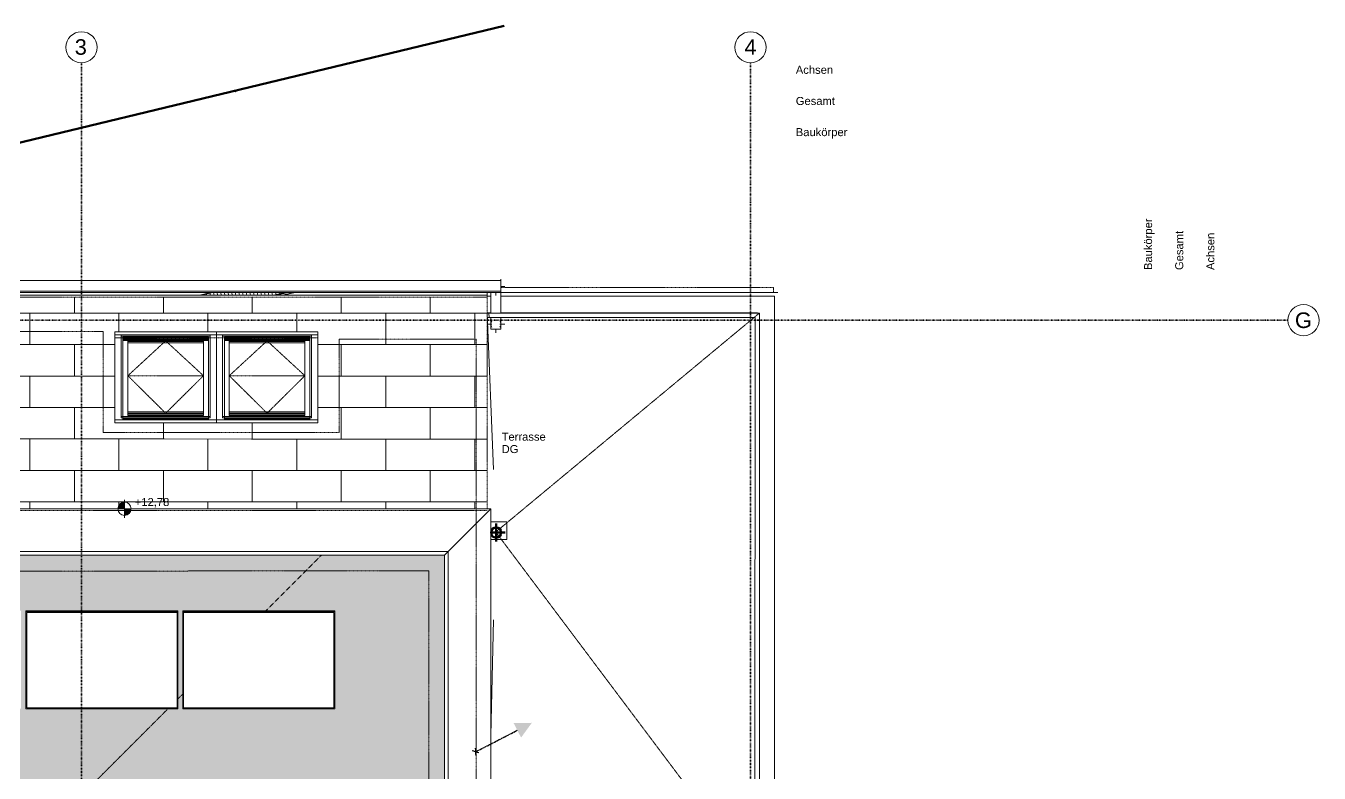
# Model space of a CAD drawing. Header units: millimetres. Extents: x -19192 to 21049, y -24519 to 21210.
# Drawn here: x 2455 to 16994, y 9464 to 17860 of the extents above; entities that cross this region are included whole.
import ezdxf
from ezdxf.enums import TextEntityAlignment as Align

# ---------------------------------------------------------------- set-up
doc = ezdxf.new("R2010")
doc.units = ezdxf.units.MM
for name, pattern in [('ACAD_ISO08W100', [36, 24, -3, 6, -3]), ('Strich Punkt Mittel', [0.015875, 0.00635, -0.004763, 0, -0.004763]), ('Verdeckt', [0.003, 0.002, -0.001]), ('Verdeckt Unten', [0.005, 0.003, -0.002])]:
    doc.linetypes.add(name, pattern=pattern)
for name, color, linetype, lineweight in [('A-DETL-HDLN', 90, 'Verdeckt', 5), ('A-ROOF-OTLN', 132, 'Continuous', 5), ('A-ROOF-PATT', 132, 'Continuous', 13), ('A_2D', 7, 'Continuous', 13), ('A_Beschriftung_', 7, 'Continuous', 9), ('A_Dach', 7, 'Continuous', 13), ('A_Decken', 8, 'Continuous', 13), ('A_Durchbruch_', 7, 'Continuous', 5), ('A_Fenster', 7, 'Continuous', 13), ('A_Gelaender', 7, 'Continuous', 13), ('A_Grundstuecksgrenze', 5, 'Continuous', 70), ('A_Raeume', 7, 'Continuous', 13), ('A_Raeume_', 7, 'Continuous', 5), ('A_Raster_', 1, 'Continuous', 9), ('A_Waende', 7, 'Continuous', 13), ('G-ANNO-DIMS_', 111, 'Continuous', 9), ('M-EQPM', 50, 'Continuous', 5), ('P-PIPE', 3, 'Continuous', 5), ('P-PIPE-CNTR', 3, 'Continuous', 5), ('Text', 250, 'Continuous', 9)]:
    doc.layers.add(name, color=color, linetype=linetype, lineweight=lineweight)
doc.layers.add('E_ERDUNG', color=150, linetype='ACAD_ISO08W100', true_color=0x0f87ff)
doc.styles.add('Arial', font='arial.ttf', dxfattribs={"height": 0.175})
doc.styles.add('Arial_1', font='arial.ttf', dxfattribs={"height": 0.09})
doc.styles.add('Arial_7', font='arial.ttf', dxfattribs={"height": 0.0018})
doc.styles.add('ET_LEGENDE - Wohnung$0$ROMANS', font='romans.shx', dxfattribs={"width": 0.6})

# ---------------------------------------------------------------- blocks, each defined once
blk = doc.blocks.new('Typ des oberen Holms - Oberer Geländerholm_Innen_-3409383-263_PP_DDS_BT2')
at = {"layer": 'A_Gelaender', "lineweight": 5}
for p, q in [((-5.47, 92.221), (-5.451, 92.268)), ((-2.71, 91.07), (-5.47, 92.221)), ((-5.451, 92.268), (-2.645, 91.097)), ((-5.141, 85.244), (-2.71, 91.07)), ((-2.645, 91.097), (-5.094, 85.225))]:
    blk.add_line(p, q, dxfattribs=at)
blk = doc.blocks.new('Typ des oberen Holms - Oberer Geländerholm_Innen_-V1-263_PP_DDS_BT2')
at = {"layer": 'A_Gelaender', "lineweight": 5}
for p, q in [((-5.451, 92.268), (-5.47, 92.221)), ((-5.47, 92.221), (-2.71, 91.07)), ((-5.451, 92.268), (-2.645, 91.097)), ((-2.71, 91.07), (-5.141, 85.244)), ((-2.645, 91.097), (-5.094, 85.225))]:
    blk.add_line(p, q, dxfattribs=at)
blk = doc.blocks.new('Fens_Dach_1tlg1 - KF_1140X1400-4329857-263_PP_DDS_BT2')
at = {"layer": 'A_Fenster'}
for p, q in [((-42.473, 82.85), (-43.613, 82.85)), ((-43.613, 82.85), (-43.613, 81.86)), ((-43.613, 82.815), (-43.613, 82.85)), ((-43.613, 81.825), (-43.613, 82.815)), ((-43.613, 82.815), (-43.543, 82.815)), ((-43.543, 82.815), (-42.543, 82.815)), ((-43.543, 81.896), (-43.543, 82.815)), ((-43.543, 82.815), (-43.543, 82.801)), ((-42.543, 82.815), (-43.543, 82.815)), ((-43.543, 82.801), (-43.543, 81.882)), ((-43.543, 82.801), (-42.543, 82.801)), ((-43.523, 81.896), (-43.523, 82.787)), ((-43.523, 82.787), (-42.563, 82.787)), ((-43.523, 82.751), (-43.523, 82.787)), ((-43.523, 81.896), (-43.523, 82.787)), ((-43.523, 82.787), (-43.523, 82.762)), ((-42.563, 82.787), (-43.523, 82.787)), ((-43.523, 82.762), (-43.523, 81.896)), ((-43.468, 82.762), (-43.523, 82.762)), ((-42.563, 82.751), (-43.523, 82.751)), ((-43.523, 82.751), (-43.523, 81.896)), ((-43.468, 82.747), (-43.468, 82.762)), ((-42.618, 82.762), (-43.468, 82.762)), ((-43.468, 82.762), (-43.468, 81.949)), ((-42.618, 82.762), (-43.468, 82.762)), ((-43.468, 81.934), (-43.468, 82.747)), ((-43.468, 82.747), (-43.468, 82.738)), ((-43.468, 82.747), (-42.618, 82.747)), ((-43.468, 82.723), (-43.468, 82.747)), ((-43.468, 82.738), (-43.468, 81.924)), ((-43.468, 82.738), (-42.618, 82.737)), ((-42.563, 82.762), (-42.618, 82.762)), ((-42.618, 82.762), (-42.618, 82.747)), ((-42.618, 81.949), (-42.618, 82.762)), ((-42.618, 82.737), (-42.618, 82.747)), ((-42.618, 82.747), (-42.618, 81.934)), ((-42.618, 82.747), (-42.618, 82.723)), ((-42.618, 81.924), (-42.618, 82.737)), ((-42.563, 82.787), (-42.563, 81.896)), ((-42.563, 82.787), (-42.563, 82.751)), ((-42.563, 82.787), (-42.563, 81.896)), ((-42.563, 82.762), (-42.563, 82.787)), ((-42.563, 81.896), (-42.563, 82.762)), ((-42.563, 81.896), (-42.563, 82.751)), ((-42.543, 82.815), (-42.473, 82.815)), ((-42.543, 82.815), (-42.543, 81.896)), ((-42.543, 82.801), (-42.543, 82.815)), ((-42.543, 81.882), (-42.543, 82.801)), ((-42.473, 81.86), (-42.473, 82.85)), ((-42.473, 82.85), (-42.473, 82.815)), ((-42.473, 82.815), (-42.473, 81.825)), ((-43.468, 81.924), (-43.468, 82.723)), ((-42.618, 82.723), (-43.468, 82.723)), ((-42.618, 82.723), (-42.618, 81.924)), ((-43.613, 81.86), (-42.473, 81.86)), ((-43.613, 81.825), (-43.613, 81.86)), ((-42.543, 81.896), (-43.543, 81.896)), ((-43.543, 81.896), (-43.543, 81.882)), ((-43.543, 81.882), (-42.543, 81.882)), ((-42.563, 81.896), (-43.523, 81.896)), ((-43.523, 81.896), (-43.523, 81.882)), ((-43.523, 81.882), (-43.523, 81.896)), ((-42.563, 81.896), (-43.523, 81.896)), ((-43.523, 81.896), (-43.523, 81.882)), ((-43.523, 81.896), (-43.523, 81.882)), ((-43.523, 81.882), (-43.523, 81.871)), ((-43.523, 81.86), (-43.523, 81.882)), ((-43.523, 81.882), (-43.523, 81.871)), ((-43.523, 81.882), (-43.523, 81.871)), ((-43.523, 81.871), (-43.523, 81.86)), ((-43.523, 81.871), (-42.563, 81.871)), ((-43.523, 81.86), (-42.563, 81.86)), ((-43.468, 81.91), (-43.468, 81.949)), ((-43.468, 81.949), (-42.618, 81.949)), ((-43.468, 81.924), (-43.468, 81.934)), ((-42.618, 81.934), (-43.468, 81.934)), ((-43.468, 81.924), (-42.618, 81.924)), ((-43.468, 81.91), (-43.468, 81.924)), ((-42.618, 81.91), (-43.468, 81.91)), ((-42.618, 81.91), (-42.618, 81.949)), ((-42.618, 81.934), (-42.618, 81.924)), ((-42.618, 81.924), (-42.618, 81.91)), ((-42.563, 81.882), (-42.563, 81.896)), ((-42.563, 81.882), (-42.563, 81.896)), ((-42.563, 81.896), (-42.563, 81.882)), ((-42.563, 81.882), (-42.563, 81.896)), ((-42.563, 81.871), (-42.563, 81.882)), ((-42.563, 81.86), (-42.563, 81.882)), ((-42.563, 81.882), (-42.563, 81.871)), ((-42.563, 81.871), (-42.563, 81.882)), ((-42.563, 81.86), (-42.563, 81.871)), ((-42.543, 81.896), (-42.543, 81.882)), ((-42.473, 81.825), (-42.473, 81.86)), ((-42.473, 81.825), (-43.613, 81.825))]:
    blk.add_line(p, q, dxfattribs=at)
at = {"layer": 'A_Fenster', "linetype": 'Verdeckt', "lineweight": 5}
for p, q in [((-43.523, 81.896), (-43.523, 82.774)), ((-43.523, 82.774), (-42.563, 82.774)), ((-43.468, 82.355), (-43.043, 82.747)), ((-42.618, 82.355), (-43.043, 82.747)), ((-42.563, 82.774), (-42.563, 81.896)), ((-43.468, 82.355), (-42.618, 82.355)), ((-43.058, 81.949), (-43.468, 82.355)), ((-43.028, 81.949), (-42.618, 82.355)), ((-43.523, 81.883), (-43.523, 81.896)), ((-42.563, 81.883), (-43.523, 81.883)), ((-43.043, 81.934), (-43.058, 81.949)), ((-43.043, 81.934), (-43.028, 81.949)), ((-42.563, 81.896), (-42.563, 81.883))]:
    blk.add_line(p, q, dxfattribs=at)
blk = doc.blocks.new('Fens_Dach_1tlg1 - KF_1140X1400-V9-263_PP_DDS_BT2')
at = {"layer": 'A_Fenster'}
for p, q in [((-43.613, 82.85), (-44.753, 82.85)), ((-44.753, 82.85), (-44.753, 81.86)), ((-44.753, 82.815), (-44.753, 82.85)), ((-44.753, 81.825), (-44.753, 82.815)), ((-44.753, 82.815), (-44.683, 82.815)), ((-44.683, 82.815), (-43.683, 82.815)), ((-44.683, 81.896), (-44.683, 82.815)), ((-44.683, 82.815), (-44.683, 82.801)), ((-43.683, 82.815), (-44.683, 82.815)), ((-44.683, 82.801), (-44.683, 81.882)), ((-44.683, 82.801), (-43.683, 82.801)), ((-44.663, 81.896), (-44.663, 82.787)), ((-44.663, 82.787), (-43.703, 82.787)), ((-44.663, 82.751), (-44.663, 82.787)), ((-44.663, 81.896), (-44.663, 82.787)), ((-44.663, 82.787), (-44.663, 82.762)), ((-43.703, 82.787), (-44.663, 82.787)), ((-44.663, 82.762), (-44.663, 81.896)), ((-44.608, 82.762), (-44.663, 82.762)), ((-43.703, 82.751), (-44.663, 82.751)), ((-44.663, 82.751), (-44.663, 81.896)), ((-44.608, 82.747), (-44.608, 82.762)), ((-43.758, 82.762), (-44.608, 82.762)), ((-44.608, 82.762), (-44.608, 81.949)), ((-43.758, 82.762), (-44.608, 82.762)), ((-44.608, 81.934), (-44.608, 82.747)), ((-44.608, 82.747), (-44.608, 82.738)), ((-44.608, 82.747), (-43.758, 82.747)), ((-44.608, 82.723), (-44.608, 82.747)), ((-44.608, 82.738), (-44.608, 81.924)), ((-44.608, 82.738), (-43.758, 82.738)), ((-43.703, 82.762), (-43.758, 82.762)), ((-43.758, 82.762), (-43.758, 82.747)), ((-43.758, 81.949), (-43.758, 82.762)), ((-43.758, 82.738), (-43.758, 82.747)), ((-43.758, 82.747), (-43.758, 81.934)), ((-43.758, 82.747), (-43.758, 82.723)), ((-43.758, 81.924), (-43.758, 82.738)), ((-43.703, 82.787), (-43.703, 81.896)), ((-43.703, 82.787), (-43.703, 82.751)), ((-43.703, 82.787), (-43.703, 81.896)), ((-43.703, 82.762), (-43.703, 82.787)), ((-43.703, 81.896), (-43.703, 82.762)), ((-43.703, 81.896), (-43.703, 82.751)), ((-43.683, 82.815), (-43.613, 82.815)), ((-43.683, 82.815), (-43.683, 81.896)), ((-43.683, 82.801), (-43.683, 82.815)), ((-43.683, 81.882), (-43.683, 82.801)), ((-43.613, 81.86), (-43.613, 82.85)), ((-43.613, 82.85), (-43.613, 82.815)), ((-43.613, 82.815), (-43.613, 81.825)), ((-44.608, 81.924), (-44.608, 82.723)), ((-43.758, 82.723), (-44.608, 82.723)), ((-43.758, 82.723), (-43.758, 81.924)), ((-44.753, 81.86), (-43.613, 81.86)), ((-44.753, 81.825), (-44.753, 81.86)), ((-43.683, 81.896), (-44.683, 81.896)), ((-44.683, 81.896), (-44.683, 81.882)), ((-44.683, 81.882), (-43.683, 81.882)), ((-43.703, 81.896), (-44.663, 81.896)), ((-44.663, 81.896), (-44.663, 81.882)), ((-44.663, 81.882), (-44.663, 81.896)), ((-43.703, 81.896), (-44.663, 81.896)), ((-44.663, 81.896), (-44.663, 81.882)), ((-44.663, 81.896), (-44.663, 81.882)), ((-44.663, 81.882), (-44.663, 81.871)), ((-44.663, 81.86), (-44.663, 81.882)), ((-44.663, 81.882), (-44.663, 81.871)), ((-44.663, 81.882), (-44.663, 81.871)), ((-44.663, 81.871), (-44.663, 81.86)), ((-44.663, 81.871), (-43.703, 81.871)), ((-44.663, 81.86), (-43.703, 81.86)), ((-44.608, 81.91), (-44.608, 81.949)), ((-44.608, 81.949), (-43.758, 81.949)), ((-44.608, 81.924), (-44.608, 81.934)), ((-43.758, 81.934), (-44.608, 81.934)), ((-44.608, 81.924), (-43.758, 81.924)), ((-44.608, 81.91), (-44.608, 81.924)), ((-43.758, 81.91), (-44.608, 81.91)), ((-43.758, 81.91), (-43.758, 81.949)), ((-43.758, 81.934), (-43.758, 81.924)), ((-43.758, 81.924), (-43.758, 81.91)), ((-43.703, 81.882), (-43.703, 81.896)), ((-43.703, 81.882), (-43.703, 81.896)), ((-43.703, 81.896), (-43.703, 81.882)), ((-43.703, 81.882), (-43.703, 81.896)), ((-43.703, 81.871), (-43.703, 81.882)), ((-43.703, 81.86), (-43.703, 81.882)), ((-43.703, 81.882), (-43.703, 81.871)), ((-43.703, 81.871), (-43.703, 81.882)), ((-43.703, 81.86), (-43.703, 81.871)), ((-43.683, 81.896), (-43.683, 81.882)), ((-43.613, 81.825), (-43.613, 81.86)), ((-43.613, 81.825), (-44.753, 81.825))]:
    blk.add_line(p, q, dxfattribs=at)
at = {"layer": 'A_Fenster', "linetype": 'Verdeckt', "lineweight": 5}
for p, q in [((-44.663, 81.896), (-44.663, 82.774)), ((-44.663, 82.774), (-43.703, 82.774)), ((-44.608, 82.355), (-44.183, 82.747)), ((-43.758, 82.355), (-44.183, 82.747)), ((-43.703, 82.774), (-43.703, 81.896)), ((-44.608, 82.355), (-43.758, 82.355)), ((-44.198, 81.949), (-44.608, 82.355)), ((-44.168, 81.949), (-43.758, 82.355)), ((-44.663, 81.883), (-44.663, 81.896)), ((-43.703, 81.883), (-44.663, 81.883)), ((-44.183, 81.934), (-44.198, 81.949)), ((-44.183, 81.934), (-44.168, 81.949)), ((-43.703, 81.896), (-43.703, 81.883))]:
    blk.add_line(p, q, dxfattribs=at)
blk = doc.blocks.new('Basiswand _ Attika_BLE_0340_0100 - ___-7440517-263_PP_DDS_BT2')
at = {"layer": 'A_Waende'}
for p, q in [((-6.279, 90.229), (-7.882, 86.387)), ((-6.959, 89.95), (-6.279, 90.229)), ((-6.959, 89.95), (-8.562, 86.107)), ((-7.882, 86.387), (-8.562, 86.107))]:
    blk.add_line(p, q, dxfattribs=at)
blk = doc.blocks.new('Basiswand _ Attika_BLE_0340_0100 - ___-7440598-263_PP_DDS_BT2')
at = {"layer": 'A_Waende'}
for p, q in [((-15.625, 93.565), (-15.905, 94.245)), ((-15.905, 94.245), (-6.279, 90.229)), ((-15.625, 93.565), (-6.959, 89.95)), ((-6.279, 90.229), (-6.959, 89.95))]:
    blk.add_line(p, q, dxfattribs=at)
blk = doc.blocks.new('HLS_Rigol - 20x8cm-V18-263_PP_DDS_BT2')
at = {"layer": 'M-EQPM'}
blk.add_line((0, -0.1), (1.62, -0.1), dxfattribs=at)
blk.add_line((0, -0.1), (1.62, -0.1), dxfattribs=at)
blk = doc.blocks.new('Allg_Sollarkollektor - Allg_Sollarkollektor-V36-263_PP_DDS_BT2')
at = {"layer": 'A_2D'}
for p, q in [((-0.855, 0.546), (0.855, 0.546)), ((-0.855, 0.546), (-0.855, 0.537)), ((0.855, 0.537), (-0.855, 0.537)), ((-0.855, 0.537), (-0.855, -0.555)), ((0.845, 0.527), (-0.845, 0.527)), ((-0.845, 0.527), (-0.845, -0.545)), ((-0.845, -0.545), (-0.845, 0.527)), ((-0.845, 0.527), (0.845, 0.527)), ((0.845, -0.545), (0.845, 0.527)), ((0.845, 0.527), (0.845, -0.545)), ((0.855, 0.546), (0.855, 0.537)), ((0.855, -0.555), (0.855, 0.537)), ((-0.855, -0.555), (0.855, -0.555)), ((-0.845, -0.545), (0.845, -0.545)), ((0.845, -0.545), (-0.845, -0.545))]:
    blk.add_line(p, q, dxfattribs=at)
blk = doc.blocks.new('Allg_Sollarkollektor - Allg_Sollarkollektor-V26-263_PP_DDS_BT2')
at = {"layer": 'A_2D'}
for p, q in [((-0.855, 0.546), (0.855, 0.546)), ((-0.855, 0.546), (-0.855, 0.537)), ((0.855, 0.537), (-0.855, 0.537)), ((-0.855, 0.537), (-0.855, -0.555)), ((0.845, 0.527), (-0.845, 0.527)), ((-0.845, 0.527), (-0.845, -0.545)), ((-0.845, -0.545), (-0.845, 0.527)), ((-0.845, 0.527), (0.845, 0.527)), ((0.845, -0.545), (0.845, 0.527)), ((0.845, 0.527), (0.845, -0.545)), ((0.855, 0.546), (0.855, 0.537)), ((0.855, -0.555), (0.855, 0.537)), ((-0.855, -0.555), (0.855, -0.555)), ((-0.845, -0.545), (0.845, -0.545)), ((0.845, -0.545), (-0.845, -0.545))]:
    blk.add_line(p, q, dxfattribs=at)
blk = doc.blocks.new('HLS_Rigol - 20x8cm-9179609-263_PP_DDS_BT2')
at = {"layer": 'M-EQPM'}
for p, q in [((-43.677, 83.29), (-43.801, 83.26)), ((-42.823, 83.29), (-42.948, 83.26))]:
    blk.add_line(p, q, dxfattribs=at)
blk = doc.blocks.new('Symbol_Schatten - Bodendurchbruch_Schatten-V56-263_PP_DDS_BT2')
at = {"layer": 'A_2D'}
for p, q in [((0.1, 0.1), (0.1, -0.1)), ((0.1, -0.1), (-0.05, -0.1))]:
    blk.add_line(p, q, dxfattribs=at)
at = {"layer": 'A_Durchbruch_'}
for p, q in [((0.1, -0.1), (0.1, 0.1)), ((-0.05, -0.1), (0.1, -0.1))]:
    blk.add_line(p, q, dxfattribs=at)
blk = doc.blocks.new('Symbol_Schatten - Bodendurchbruch_Schatten-V57-263_PP_DDS_BT2')
at = {"layer": 'A_2D'}
for p, q in [((-0.08, 0.1), (0.1, 0.1)), ((0.1, 0.1), (0.1, -0.1)), ((0.1, -0.1), (-0.08, -0.1))]:
    blk.add_line(p, q, dxfattribs=at)
at = {"layer": 'A_Durchbruch_'}
for p, q in [((0.1, 0.1), (-0.08, 0.1)), ((0.1, -0.1), (0.1, 0.1)), ((-0.08, -0.1), (0.1, -0.1))]:
    blk.add_line(p, q, dxfattribs=at)
blk = doc.blocks.new('Family - ___-3180367-263_PP_DDS_BT2')
at = {"layer": 'A_Grundstuecksgrenze'}
blk.add_line((-15.626, 97.032), (-4.053, 95.18), dxfattribs=at)
blk = doc.blocks.new('Raster - BS_Achse-112124-263_PP_DDS_BT2')
at = {"layer": 'A_Beschriftung_'}
blk.add_circle((0, 0), 0.0035, dxfattribs=at)
blk = doc.blocks.new('Höhenkoten - 018-55641-263_PP_DDS_BT2')
at = {"layer": 'G-ANNO-DIMS_'}
h = blk.add_hatch(color=256, dxfattribs=at)
edge = h.paths.add_edge_path()
edge.add_line((0, 0), (0, -0.0015))
edge.add_arc((0, 0), 0.0015, 180, 270, ccw=False)
edge.add_line((-0.0015, 0), (0, 0))
h = blk.add_hatch(color=256, dxfattribs=at)
edge = h.paths.add_edge_path()
edge.add_line((0, 0), (0, 0.0015))
edge.add_arc((0, 0), 0.0015, 0, 90, ccw=False)
edge.add_line((0.0015, 0), (0, 0))
for p, q in [((-0.002, 0), (0.01024, 0)), ((0, 0), (0, 0.002)), ((0, 0), (0, -0.002))]:
    blk.add_line(p, q, dxfattribs=at)
blk.add_circle((0, 0), 0.0015, dxfattribs=at)
blk = doc.blocks.new('BS_Maßkette_AT_PP - oben oder links-9611914-263_PP_DDS_BT2')
at = {"layer": 'A_Beschriftung_', "char_height": 0.0018, "attachment_point": 1, "style": 'Arial_7'}
for s, insert, width in [('Achsen', (0, 0.00022), 0.0099409), ('Gesamt', (0, -0.00678), 0.0102616), ('Baukörper', (0, -0.01378), 0.0137089)]:
    blk.add_mtext(s, dxfattribs=dict(at, insert=insert, width=width))
blk = doc.blocks.new('BS_Maßkette_AT_PP - unten oder rechts-9611919-263_PP_DDS_BT2')
at = {"layer": 'A_Beschriftung_', "char_height": 0.0018, "attachment_point": 1, "style": 'Arial_7'}
for s, insert, width in [('Baukörper', (-0.00023, -0.02079), 0.0137089), ('Gesamt', (-0.00023, -0.02779), 0.0102616), ('Achsen', (-0.00023, -0.03479), 0.0099409)]:
    blk.add_mtext(s, dxfattribs=dict(at, insert=insert, width=width))
blk = doc.blocks.new('654654654')
at = {"layer": 'A-ROOF-PATT', "lineweight": 5, "true_color": 0x636466}
h = blk.add_hatch(dxfattribs=at)
h.set_pattern_fill('FP_14', color=251, style=0, pattern_type=2)
h.set_pattern_definition([(179.998, (-1.999, 41.856), (-1.000025, -0.707075), [1, 0]), (179.998, (-1.999, 41.502), (-1.000025, -0.707075), [1, 0]), (269.998, (-2.499, 42.209), (0.999975, -0.707145), [0.35355, -0.35355]), (269.998, (-2.999, 41.856), (0.999975, -0.707145), [0.35355, -0.35355])])
h.paths.add_polyline_path([(-40.568, 80.839), (-40.568, 80.842), (-50.938, 80.842), (-50.938, 80.84), (-40.568, 80.839)])
h.paths.add_polyline_path([(-40.568, 80.859), (-40.568, 83.239), (-50.938, 83.24), (-50.938, 80.86), (-40.568, 80.859)])
h.paths.add_polyline_path([(-42.473, 81.825), (-44.753, 81.825), (-44.753, 82.85), (-42.473, 82.85), (-42.473, 81.825)])
h.paths.add_polyline_path([(-47.918, 81.825), (-50.198, 81.825), (-50.198, 82.85), (-47.918, 82.85), (-47.918, 81.86)])
h = blk.add_hatch(dxfattribs=at)
h.set_pattern_fill('FP_9', color=251, style=0, pattern_type=2)
h.set_pattern_definition([(228.007, (0.18288, 0.2934), (-2.0318916186, -2.2854183216), [0.03417, -3.383]), (184.969, (0.16002, 0.268), (3.0484561691, 0.2540019391), [0.05864, -5.805]), (132.516, (0.1016, 0.26292), (2.5403073697, -2.7937891523), [0.04134, -4.093]), (267.273, (0.00254, 0.19944), (0.253996185, 5.0786668393), [0.05339, -5.286]), (292.838, (0, 0.14611), (-1.2698527249, 3.0470029274), [0.05235, -5.183]), (357.274, (0.02032, 0.09786), (-5.07967014, 0.2539551053), [0.0534, -5.287]), (37.689, (0.07366, 0.09532), (-3.3023081407, -2.5397638277), [0.07061, -6.991]), (72.252, (0.12954, 0.13849), (1.778005175, 5.5869097272), [0.06666, -6.599]), (121.435, (0.14986, 0.20198), (-2.0322483687, 3.3017026713), [0.05357, -5.304]), (175.237, (0.12192, 0.24769), (2.793562267, -0.253928434), [0.06117, -2.997]), (222.392, (0.06096, 0.25277), (-3.04766884196, -2.7931589737), [0.0791, -7.831]), (138.82, (0.254, 0.1969), (-1.777671267, 1.5233964025), [0.027, -2.673]), (171.471, (0.23368, 0.21467), (3.3021888525, -0.5079247348), [0.05137, -5.085]), (224.994, (0.18288, 0.22229), (1.7e-06, -0.25395033), [0.03592, -0.32326]), (203.194, (0.1651, 0.25277), (1.269649148, 0.507732472), [0.01934, -1.915]), (291.805, (0.14732, 0.24515), (-0.253991689, 0.761853061), [0.02735, -1.34]), (30.959, (0.15748, 0.21975), (0.762001806, 0.507900117), [0.04443, -1.437]), (161.569, (0.19558, 0.24261), (0.50799946, -0.25394648), [0.03213, -0.77107]), (16.386, (0, 0.24515), (2.5402409495, 0.7618958376), [0.04501, -4.456]), (70.343, (0.04318, 0.25784), (-1.0158409634, -2.7930526678), [0.03775, -3.738]), (293.203, (0.19558, 0.2934), (-0.507931902, 1.269569378), [0.03868, -1.895]), (343.614, (0.21082, 0.25784), (-2.5402409495, 0.7618958376), [0.04501, -4.456]), (339.448, (0, 0.0877), (-1.269562447, 0.507723815), [0.0434, -2.127]), (294.779, (0.04064, 0.07246), (-1.270170545, 2.793875891), [0.03636, -3.6]), (66.797, (0.19812, 0.03945), (0.507931902, 1.269569378), [0.03868, -1.895]), (17.351, (0.21336, 0.075), (-3.3023008244, -1.015905403), [0.04258, -4.215]), (69.44, (0.07366, 0.03945), (-0.507910437, -1.269488031), [0.0217, -2.148]), (101.312, (0.18288, 0.03945), (-0.25401686, 1.015909677), [0.01295, -1.282]), (165.966, (0.18034, 0.05215), (0.762001095, -0.25395347), [0.05236, -0.99489]), (186.008, (0.12954, 0.06484), (2.540368142, 0.2539986755), [0.04853, -4.804]), (303.695, (0.15748, 0.1969), (-0.25399657, 0.50789492), [0.03663, -0.87906]), (353.159, (0.1778, 0.16642), (4.3182463913, -0.5078916343), [0.06396, -6.332]), (60.941, (0.2413, 0.1588), (-1.015812906, -1.777341202), [0.02615, -2.589]), (90, (0.254, 0.18166), (-0.254, 0.25395), [0.01524, -0.23871]), (120.261, (0.12446, 0.07246), (1.015775651, -1.7772852853), [0.03528, -3.493]), (48.007, (0.10668, 0.10294), (2.0318916186, 2.2854183216), [0.06834, -3.349]), (0, (0.1524, 0.15373), (0.254, 0.25395), [0.06604, -0.18796]), (325.31, (0.21844, 0.15373), (-2.5398141737, 1.7775269018), [0.04016, -3.976]), (254.052, (0.25146, 0.13087), (-0.253856876, -1.015327533), [0.03698, -1.812]), (207.641, (0.2413, 0.09532), (-4.8256903689, -2.5392983613), [0.06021, -5.961]), (175.427, (0.18796, 0.06738), (-3.3022641056, 0.2539653403), [0.0637, -6.307])])
h.paths.add_polyline_path([(-48.208, 75.831), (-48.208, 76.302), (-46.938, 76.302), (-46.938, 75.832), (-46.147, 76.623), (-47.519, 76.623), (-47.519, 77.723), (-45.809, 77.723), (-45.809, 76.961), (-45.755, 77.015), (-45.755, 77.723), (-45.047, 77.723), (-44.157, 78.613), (-45.755, 78.613), (-45.755, 79.714), (-44.045, 79.714), (-44.045, 78.725), (-43.991, 78.779), (-43.991, 79.714), (-43.056, 79.714), (-42.431, 80.34), (-50.438, 80.34), (-50.438, 78.061), (-49.283, 76.906), (-49.283, 77.723), (-47.573, 77.723), (-47.573, 76.623), (-49, 76.623), (-48.208, 75.831)])
h.paths.add_polyline_path([(-49.283, 78.614), (-49.283, 79.714), (-47.573, 79.714), (-47.573, 78.614), (-49.273, 78.614)])
h.paths.add_polyline_path([(-47.519, 78.614), (-47.519, 79.714), (-45.809, 79.714), (-45.809, 78.613), (-47.509, 78.614)])
h = blk.add_hatch(dxfattribs=at)
h.set_pattern_fill('FP_11', color=251, style=0, pattern_type=2)
h.set_pattern_definition([(228.018, (0.1732, 0.254), (-2.0314528123, -2.2858083747), [0.03417, -3.383]), (184.971, (0.15035, 0.2286), (3.0474510622, 0.2540216987), [0.05863, -5.804]), (132.505, (0.09194, 0.22352), (2.5397709538, -2.7942768048), [0.04134, -4.093]), (267.274, (-0.0071, 0.16002), (0.2539551053, 5.07967014), [0.0534, -5.287]), (292.83, (-0.00964, 0.10668), (-1.2698152688, 3.0481018627), [0.05236, -5.184]), (357.273, (0.01068, 0.05842), (-5.0786668393, 0.253996185), [0.05339, -5.286]), (37.7, (0.06401, 0.05588), (-3.301035372, -2.5397783393), [0.07061, -6.99]), (72.259, (0.11987, 0.09906), (1.7776368311, 5.5880763064), [0.06667, -6.6]), (121.425, (0.14019, 0.16256), (-2.0316720819, 3.3020573153), [0.05358, -5.304]), (175.235, (0.11226, 0.20828), (2.7935534013, -0.254025948), [0.06116, -2.997]), (222.403, (0.05131, 0.21336), (-3.0471325378, -2.7937440326), [0.0791, -7.831]), (138.808, (0.24431, 0.15748), (-1.7773521685, 1.5237686836), [0.027, -2.673]), (171.468, (0.22399, 0.17526), (3.3011733199, -0.5079492745), [0.05136, -5.084]), (225.006, (0.1732, 0.18288), (5.4e-06, -0.25399983), [0.03592, -0.32326]), (203.203, (0.15543, 0.21336), (1.269569378, 0.507931902), [0.01934, -1.915]), (291.797, (0.13765, 0.20574), (-0.253942868, 0.76200551), [0.02736, -1.34]), (30.969, (0.14781, 0.18034), (0.761847982, 0.508005658), [0.04443, -1.436]), (161.562, (0.1859, 0.2032), (0.50789886, -0.25399589), [0.03212, -0.77095]), (16.393, (-0.00964, 0.20574), (2.539188499, 0.7619239566), [0.045, -4.455]), (70.35, (0.03353, 0.21844), (-1.015826576, -2.7941218824), [0.03776, -3.738]), (293.194, (0.1859, 0.254), (-0.507732472, 1.269649148), [0.03869, -1.896]), (343.607, (0.20114, 0.21844), (-2.539188499, 0.7619239566), [0.045, -4.455]), (339.44, (-0.00964, 0.04826), (-1.269488031, 0.507910437), [0.0434, -2.126]), (294.771, (0.03099, 0.03302), (-1.269780434, 2.794053213), [0.03637, -3.6]), (66.806, (0.18844, 0), (0.507732472, 1.269649148), [0.03869, -1.896]), (17.357, (0.20368, 0.03556), (-3.3012399564, -1.015952889), [0.04257, -4.214]), (69.448, (0.06401, 0), (-0.507723815, -1.269562447), [0.0217, -2.148]), (101.308, (0.1732, 0), (-0.25393613, 1.015929369), [0.01295, -1.282]), (165.961, (0.17066, 0.0127), (0.761850388, -0.25399813), [0.05235, -0.99472]), (186.01, (0.11987, 0.0254), (2.5393647706, 0.2539826489), [0.04852, -4.803]), (303.685, (0.14781, 0.15748), (-0.253946744, 0.50799749), [0.03663, -0.87912]), (353.156, (0.16813, 0.127), (4.3172269179, -0.50799857), [0.06394, -6.33]), (60.95, (0.23161, 0.11938), (-1.016019282, -1.77837494), [0.02615, -2.589]), (90, (0.2443, 0.14224), (-0.25395, 0.254), [0.01524, -0.23876]), (120.251, (0.1148, 0.03302), (1.0159692298, -1.7783263712), [0.03528, -3.493]), (48.018, (0.09702, 0.0635), (2.0314528123, 2.2858083747), [0.06834, -3.349]), (0, (0.14273, 0.1143), (0.25395, 0.254), [0.06603, -0.18792]), (325.299, (0.20876, 0.1143), (-2.5394728662, 1.7780144784), [0.04016, -3.975]), (254.058, (0.24177, 0.09144), (-0.25403483, -1.016312904), [0.03698, -1.812]), (207.651, (0.23161, 0.05588), (-4.8252471042, -2.5401405645), [0.06021, -5.96]), (175.425, (0.17828, 0.02794), (-3.3012584247, 0.2540008469), [0.06369, -6.305])])
h.paths.add_polyline_path([(-37.828, 75.197), (-37.828, 76.176), (-41.048, 76.176), (-41.048, 80.34), (-42.431, 80.34), (-43.056, 79.714), (-42.281, 79.714), (-42.281, 78.613), (-43.991, 78.613), (-43.991, 78.779), (-44.045, 78.725), (-44.045, 78.613), (-44.157, 78.613), (-45.047, 77.723), (-44.045, 77.723), (-44.045, 76.623), (-45.755, 76.623), (-45.755, 77.015), (-45.809, 76.961), (-45.809, 76.623), (-46.147, 76.623), (-46.938, 75.832), (-46.938, 75.271), (-47.498, 75.271), (-47.498, 75.197), (-42.573, 75.197), (-42.573, 76.792), (-41.472, 76.792), (-41.472, 75.197), (-37.829, 75.197)])
at = {"layer": 'A_2D', "lineweight": 5, "true_color": 0x636466}
h = blk.add_hatch(dxfattribs=at)
h.set_pattern_fill('FP_19', color=251, style=0, pattern_type=2)
h.set_pattern_definition([(202.639, (-31.191, 80.331), (0.01924618, -0.04614742), []), (292.639, (-31.191, 80.331), (0.04614742, 0.01924618), [])])
h.paths.add_polyline_path([(-42.961, 83.26), (-42.836, 83.29), (-42.845, 83.289), (-42.969, 83.26)])
at = {"layer": 'M-EQPM', "true_color": 0x636466}
h = blk.add_hatch(dxfattribs=at)
h.set_pattern_fill('FP_18', color=251, style=0, pattern_type=2)
h.set_pattern_definition([(103.549, (-33.024, 85.127), (-0.0388868, -0.00937107), [])])
h.paths.add_polyline_path([(-42.969, 83.26), (-42.845, 83.29), (-43.656, 83.289), (-43.78, 83.26), (-43.06, 83.26)])
at = {"layer": 'A-DETL-HDLN', "color": 251, "true_color": 0x636466}
for p, q in [((-40.472, 80.599), (-37.508, 83.059)), ((-37.508, 76.656), (-40.472, 80.599))]:
    blk.add_line(p, q, dxfattribs=at)
at = {"layer": 'A-ROOF-OTLN', "color": 251, "true_color": 0x636466}
for p, q in [((-50.938, 83.425), (-40.414, 83.424)), ((-40.414, 83.439), (-40.414, 83.289)), ((-50.938, 83.305), (-40.414, 83.304)), ((-50.938, 83.29), (-40.414, 83.289))]:
    blk.add_line(p, q, dxfattribs=at)
at = {"layer": 'A_2D', "color": 251, "true_color": 0x636466}
blk.add_line((-42.935, 83.26), (-42.811, 83.29), dxfattribs=at)
at = {"layer": 'A_2D', "color": 251, "linetype": 'Verdeckt', "true_color": 0x636466}
for p, q in [((-47.768, 82.852), (-44.887, 82.852)), ((-44.887, 82.852), (-44.887, 81.719)), ((-42.231, 81.719), (-42.231, 82.764)), ((-42.231, 82.764), (-40.692, 82.764)), ((-40.692, 82.764), (-40.692, 76.542)), ((-44.887, 81.719), (-42.231, 81.719)), ((-50.282, 80.159), (-41.225, 80.162)), ((-41.225, 80.162), (-41.224, 76.013))]:
    blk.add_line(p, q, dxfattribs=at)
at = {"layer": 'A_Dach', "color": 251, "linetype": 'Verdeckt Unten', "true_color": 0x636466}
for p, q in [((-40.379, 86.286), (-43.335, 85.573)), ((-43.335, 85.573), (-43.407, 85.543)), ((-40.568, 83.239), (-50.938, 83.24)), ((-40.568, 80.859), (-40.568, 83.239)), ((-44.753, 81.825), (-44.753, 82.815)), ((-44.753, 82.815), (-43.613, 82.815)), ((-44.753, 82.78), (-43.613, 82.78)), ((-43.613, 82.815), (-42.473, 82.815)), ((-43.613, 82.78), (-42.473, 82.78)), ((-42.473, 82.815), (-42.473, 81.825)), ((-42.473, 81.825), (-44.753, 81.825)), ((-50.938, 80.84), (-40.568, 80.839)), ((-40.568, 80.839), (-40.568, 80.842)), ((-43.056, 79.714), (-42.431, 80.34)), ((-44.045, 78.725), (-43.991, 78.779)), ((-45.047, 77.723), (-44.157, 78.613))]:
    blk.add_line(p, q, dxfattribs=at)
at = {"layer": 'A_Decken', "color": 251, "true_color": 0x636466}
for p, q in [((-42.738, 83.29), (-42.862, 83.26)), ((-40.568, 83.059), (-40.548, 83.059)), ((-40.568, 83.054), (-40.499, 81.302)), ((-40.548, 83.009), (-40.568, 83.009)), ((-40.496, 79.613), (-40.528, 78.312))]:
    blk.add_line(p, q, dxfattribs=at)
at = {"layer": 'A_Raeume', "color": 251, "linetype": 'Verdeckt', "true_color": 0x636466}
for p, q in [((-37.348, 83.347), (-40.414, 83.347)), ((-37.348, 83.29), (-37.348, 83.347)), ((-42.862, 83.26), (-42.738, 83.29)), ((-41.008, 80.38), (-50.478, 80.38)), ((-41.008, 76.216), (-41.008, 80.38))]:
    blk.add_line(p, q, dxfattribs=at)
at = {"layer": 'A_Raeume_', "color": 251, "true_color": 0x636466, "flags": 128}
blk.add_lwpolyline([(-41.008, 76.216), (-41.008, 80.38), (-50.478, 80.38), (-50.478, 75.597), (-51.642, 75.61), (-51.661, 48.311), (-48.209, 48.552), (-48.219, 48.966), (-46.949, 48.966), (-46.939, 48.641), (-41.755, 49.004), (-40.299, 49.628), (-40.299, 55.909), (-37.789, 55.908), (-37.788, 76.216)], close=True, dxfattribs=at)
at = {"layer": 'A_Raster_', "color": 251, "linetype": 'Strich Punkt Mittel', "lineweight": 35, "true_color": 0x636466}
for p, q in [((-45.13, 85.87), (-45.131, 46.527)), ((-37.609, 49.017), (-37.608, 85.87)), ((-56.243, 82.98), (-31.566, 82.979))]:
    blk.add_line(p, q, dxfattribs=at)
at = {"layer": 'A_Waende', "color": 251, "true_color": 0x636466}
for p, q in [((-50.958, 83.26), (-40.568, 83.259)), ((-40.568, 83.239), (-40.568, 83.289)), ((-40.528, 83.25), (-40.568, 83.25)), ((-37.3, 83.29), (-40.414, 83.29)), ((-37.338, 83.25), (-40.414, 83.25)), ((-37.338, 83.25), (-37.338, 76.696)), ((-40.528, 83.06), (-40.568, 83.06)), ((-37.528, 83.06), (-40.414, 83.06)), ((-37.528, 83.06), (-37.528, 83.059))]:
    blk.add_line(p, q, dxfattribs=at)
at = {"layer": 'G-ANNO-DIMS_', "color": 251, "true_color": 0x636466}
blk.add_line((-44.567, 80.86), (-44.646, 80.86), dxfattribs=at)
at = {"layer": 'M-EQPM', "color": 251, "true_color": 0x636466}
for p, q in [((-43.677, 83.29), (-43.801, 83.26)), ((-43.664, 83.29), (-43.789, 83.26)), ((-43.656, 83.29), (-43.78, 83.26)), ((-42.845, 83.29), (-42.969, 83.26)), ((-42.836, 83.29), (-42.961, 83.26)), ((-42.823, 83.29), (-42.948, 83.26))]:
    blk.add_line(p, q, dxfattribs=at)
at = {"layer": 'P-PIPE', "color": 251, "true_color": 0x636466}
for p, q in [((-40.528, 83.289), (-40.528, 83.059)), ((-40.414, 83.059), (-40.414, 83.289)), ((-40.528, 83.009), (-40.528, 82.88)), ((-40.414, 82.88), (-40.414, 83.009))]:
    blk.add_line(p, q, dxfattribs=at)
for radius, start, end in [(0.0572, 144.6034, 202.64), (0.0571, 202.64, 219.7885), (0.0572, 320.2376, 22.64), (0.0572, 22.64, 35.3525)]:
    blk.add_arc((-40.471, 82.936), radius, start, end, dxfattribs=at)
at = {"layer": 'P-PIPE', "color": 251, "lineweight": 100, "true_color": 0x636466}
for start, end in [(112.64, 202.64), (202.64, 292.64), (22.64, 112.64), (292.64, 22.64)]:
    blk.add_arc((-40.468, 80.594), 0.0572, start, end, dxfattribs=at)
at = {"layer": 'P-PIPE', "color": 251, "true_color": 0x636466}
for start_param, end_param in [(0, 1.570796), (1.570796, 3.141593)]:
    blk.add_ellipse((-40.471, 82.88), major_axis=(-0.0571, 0), ratio=0.049938, start_param=start_param, end_param=end_param, dxfattribs=at)
at = {"layer": 'P-PIPE-CNTR', "color": 251, "true_color": 0x636466}
for p, q in [((-40.414, 83.356), (-40.371, 83.356)), ((-40.471, 83.256), (-40.471, 83.289)), ((-40.568, 82.936), (-40.516, 82.936)), ((-40.471, 82.836), (-40.471, 82.877)), ((-40.426, 82.936), (-40.371, 82.936))]:
    blk.add_line(p, q, dxfattribs=at)
at = {"layer": 'P-PIPE-CNTR', "color": 251, "lineweight": 100, "true_color": 0x636466}
for p, q in [((-40.468, 80.494), (-40.468, 80.694)), ((-40.528, 80.594), (-40.368, 80.594))]:
    blk.add_line(p, q, dxfattribs=at)
at = {"layer": 'A_2D', "color": 251, "true_color": 0x636466}
for name in ['Symbol_Schatten - Bodendurchbruch_Schatten-V57-263_PP_DDS_BT2', 'Symbol_Schatten - Bodendurchbruch_Schatten-V56-263_PP_DDS_BT2']:
    blk.add_blockref(name, (-40.448, 80.614), dxfattribs=at)
at = {"layer": 'A_2D', "color": 251, "true_color": 0x636466, "rotation": 359.9982758787938}
for name, p in [('Allg_Sollarkollektor - Allg_Sollarkollektor-V26-263_PP_DDS_BT2', (-44.9, 79.168)), ('Allg_Sollarkollektor - Allg_Sollarkollektor-V36-263_PP_DDS_BT2', (-43.136, 79.168))]:
    blk.add_blockref(name, p, dxfattribs=at)
at = {"layer": 'A_Beschriftung_', "color": 251, "true_color": 0x636466}
for name, p, xscale, yscale, zscale, rotation in [('Raster - BS_Achse-112124-263_PP_DDS_BT2', (-45.13, 86.045), 49.99999999999998, 49.99999999999998, 49.99999999999998, 179.9982758785824), ('Raster - BS_Achse-112124-263_PP_DDS_BT2', (-37.608, 86.045), 49.99999999999998, 49.99999999999998, 49.99999999999998, 359.9982758785824), ('BS_Maßkette_AT_PP - oben oder links-9611914-263_PP_DDS_BT2', (-37.099, 85.826), 50, 50, 50, 359.998275878371), ('BS_Maßkette_AT_PP - unten oder rechts-9611919-263_PP_DDS_BT2', (-34.223, 83.554), 50.00000000000001, 50.00000000000001, 50.00000000000001, 89.99827587845535), ('Raster - BS_Achse-112124-263_PP_DDS_BT2', (-31.391, 82.979), 49.99999999999998, 49.99999999999998, 49.99999999999998, 269.9982758784548)]:
    blk.add_blockref(name, p, dxfattribs=dict(at, xscale=xscale, yscale=yscale, zscale=zscale, rotation=rotation))
at = {"layer": 'A_Fenster', "color": 251, "true_color": 0x636466}
for name in ['Fens_Dach_1tlg1 - KF_1140X1400-V9-263_PP_DDS_BT2', 'Fens_Dach_1tlg1 - KF_1140X1400-4329857-263_PP_DDS_BT2']:
    blk.add_blockref(name, (0, 0), dxfattribs=at)
at = {"layer": 'A_Gelaender', "color": 251, "lineweight": 5, "true_color": 0x636466, "rotation": 22.64000000000043}
for name in ['Typ des oberen Holms - Oberer Geländerholm_Innen_-3409383-263_PP_DDS_BT2', 'Typ des oberen Holms - Oberer Geländerholm_Innen_-V1-263_PP_DDS_BT2']:
    blk.add_blockref(name, (0, 0), dxfattribs=at)
at = {"layer": 'A_Grundstuecksgrenze', "color": 251, "true_color": 0x636466, "rotation": 22.64000000000043}
blk.add_blockref('Family - ___-3180367-263_PP_DDS_BT2', (0, 0), dxfattribs=at)
at = {"layer": 'A_Waende', "color": 251, "true_color": 0x636466, "rotation": 22.64000000000043}
for name in ['Basiswand _ Attika_BLE_0340_0100 - ___-7440598-263_PP_DDS_BT2', 'Basiswand _ Attika_BLE_0340_0100 - ___-7440517-263_PP_DDS_BT2']:
    blk.add_blockref(name, (0, 0), dxfattribs=at)
at = {"layer": 'G-ANNO-DIMS_', "color": 251, "true_color": 0x636466, "extrusion": (0, 0, -1), "xscale": 49.99999999999999, "yscale": 49.99999999999999, "zscale": 49.99999999999999, "rotation": 180}
blk.add_blockref('Höhenkoten - 018-55641-263_PP_DDS_BT2', (44.646, 80.86), dxfattribs=at)
at = {"layer": 'M-EQPM', "color": 251, "true_color": 0x636466}
blk.add_blockref('HLS_Rigol - 20x8cm-9179609-263_PP_DDS_BT2', (0, 0), dxfattribs=at)
at = {"layer": 'M-EQPM', "color": 251, "true_color": 0x636466, "rotation": 89.99827587846517}
blk.add_blockref('HLS_Rigol - 20x8cm-V18-263_PP_DDS_BT2', (-40.628, 77.953), dxfattribs=at)
at = {"layer": 'A_Beschriftung_', "color": 251, "true_color": 0x636466, "char_height": 0.175, "attachment_point": 1, "style": 'Arial'}
for s, insert, width in [('3', (-45.205, 86.136), 0.16835), ('4', (-37.676, 86.136), 0.16835), ('G', (-31.488, 83.066), 0.23249)]:
    blk.add_mtext(s, dxfattribs=dict(at, insert=insert, width=width))
at = {"layer": 'G-ANNO-DIMS_', "color": 251, "true_color": 0x636466, "insert": (-44.53, 80.981), "char_height": 0.09, "width": 0.46387, "attachment_point": 1, "line_spacing_factor": 0.941778, "style": 'Arial_1'}
blk.add_mtext('+12,78', dxfattribs=at)
at = {"layer": 'Text', "color": 251, "true_color": 0x636466, "char_height": 0.09, "attachment_point": 1, "style": 'Arial_1'}
for s, insert, width in [('Terrasse', (-40.406, 81.715), 0.57321), ('DG', (-40.406, 81.576), 0.22447)]:
    blk.add_mtext(s, dxfattribs=dict(at, insert=insert, width=width))
blk = doc.blocks.new('*U161')
for p, q in [((0, 0), (445, 445)), ((48, 0), (-48, 0)), ((-18, 44), (18, -44))]:
    blk.add_line(p, q)
blk.add_solid([(368, 523), (600, 600), (523, 368)])
at = {"style": 'ET_LEGENDE - Wohnung$0$ROMANS', "width": 0.6, "flags": 1}
for tag, p in [('RAUMBUCHNUMMER', (0, -300)), ('ANLAGE', (0, -450))]:
    blk.add_attdef(tag, text='', height=100, dxfattribs=at).set_placement(p, align=Align.MIDDLE)
for tag, p in [('TEILANLAGE_NR', (0, -600)), ('KOMPONENTE_NR', (0, -900)), ('KOMPONENTE', (0, -750)), ('BEZEICHNUNG', (0, -1050)), ('TYP', (0, -1200)), ('HERSTELLER', (0, -1350)), ('MODEL', (0, -1500)), ('LEISTUNG_MAX', (0, -1650)), ('SPEZIFISCH_1', (0, -1800)), ('SPEZIFISCH_2', (0, -1950)), ('SPEZIFISCH_3', (0, -2100)), ('SPEZIFISCH_4', (0, -2250)), ('SPEZIFISCH_5', (0, -2400)), ('GEWERKE_CODE', (0, -2550)), ('LV_POS', (0, -2700)), ('ZAEHLER', (0, -2850)), ('PLATZHALTER_1', (0, -3000)), ('PLATZHALTER_2', (0, -3150)), ('PLATZHALTER_3', (0, -3300)), ('JOBLISTE_VDMA', (0, -3450)), ('ET_SPEZIFISCH_1', (0, -3600)), ('ET_SPEZIFISCH_2', (0, -3750)), ('ET_SPEZIFISCH_3', (0, -3900)), ('ET_SPEZIFISCH_4', (0, -4050)), ('ET_SPEZIFISCH_5', (0, -4200)), ('ET_SPEZIFISCH_6', (0, -4350)), ('ET_SPEZIFISCH_7', (0, -4500))]:
    blk.add_attdef(tag, text='', height=100, dxfattribs=at).set_placement(p, align=Align.MIDDLE_CENTER)

msp = doc.modelspace()

# ---------------------------------------------------------------- block references
at = {"xscale": 1000, "yscale": 1000, "zscale": 1000}
msp.add_blockref('654654654', (48210, -68426), dxfattribs=at)
at = {"layer": 'E_ERDUNG', "xscale": 0.8398080000000001, "yscale": 0.8398080000000001, "zscale": 0.8398080000000001, "rotation": 342.249517786522}
msp.add_blockref('*U161', (7510, 9703), dxfattribs=at)

doc.saveas('drawing.dxf')
